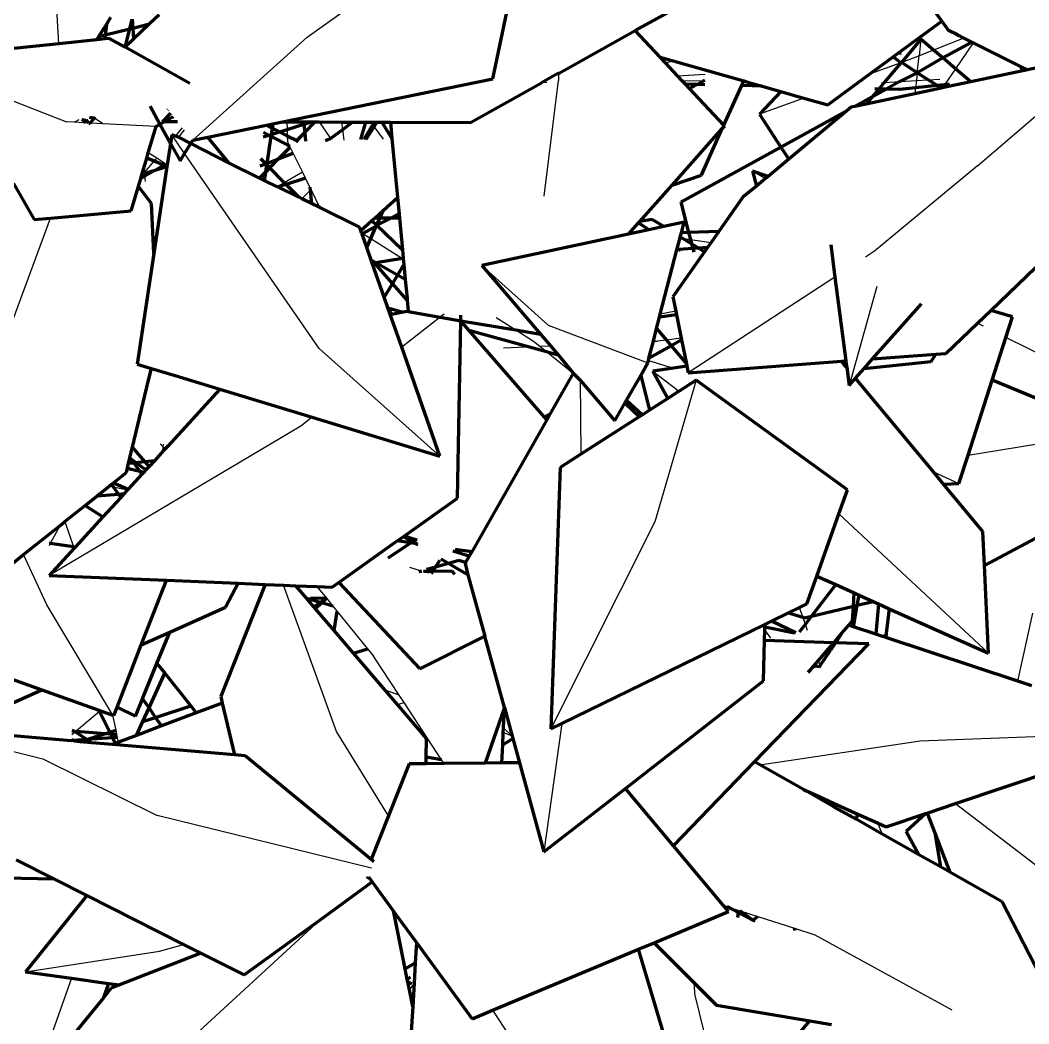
# Model space of a CAD drawing. Header units: millimetres. Extents: x 4307 to 31003, y 2809 to 20009.
# Drawn here: x 7390.6 to 7451.7, y 7941.1 to 8001.9 of the extents above; entities that cross this region are included whole.
import ezdxf

# ---------------------------------------------------------------- set-up
doc = ezdxf.new("R2010")
doc.units = ezdxf.units.MM
doc.layers.add('ProfileEdges', color=7, linetype='Continuous')

msp = doc.modelspace()

# ---------------------------------------------------------------- linework, layer by layer
for p, q in [((7392.967, 8000.483), (7392.516, 8008.592)), ((7408.021, 8000.874), (7415.016, 8005.912)), ((7408.021, 8000.874), (7401.092, 7994.638)), ((7447.802, 8000.824), (7445.966, 8000.102)), ((7445.191, 8000.769), (7445.082, 7999.755)), ((7448.356, 8000.547), (7447.281, 7998.97)), ((7443.765, 7999.87), (7444.024, 7999.866)), ((7445.082, 7999.755), (7444.209, 7999.412)), ((7444.972, 7998.732), (7445.082, 7999.755)), ((7445.966, 8000.102), (7445.082, 7999.755)), ((7429.724, 7999.326), (7430.179, 7999.456)), ((7443.981, 7999.329), (7442.089, 7998.64)), ((7444.209, 7999.412), (7444.029, 7999.346)), ((7448.616, 7993.082), (7455.666, 7999.144)), ((7423.243, 7998.638), (7423.238, 7998.255)), ((7423.243, 7998.672), (7423.243, 7998.638)), ((7430.459, 7998.543), (7432.128, 7998.632)), ((7444.972, 7998.732), (7444.92, 7998.25)), ((7447.281, 7998.97), (7446.62, 7998)), ((7422.535, 7998.13), (7422.209, 7998.116)), ((7422.38, 7991.249), (7423.238, 7998.255)), ((7431.991, 7998.214), (7430.738, 7998.246)), ((7432.112, 7998.211), (7431.991, 7998.214)), ((7434.767, 7998.145), (7434.433, 7998.153)), ((7442.808, 7998.118), (7442.973, 7998.129)), ((7442.973, 7998.129), (7443.922, 7998.188)), ((7443.922, 7998.188), (7444.92, 7998.25)), ((7444.873, 7997.812), (7444.834, 7997.456)), ((7444.92, 7998.25), (7444.873, 7997.812)), ((7444.92, 7998.25), (7445.643, 7998.295)), ((7445.643, 7998.295), (7446.332, 7998.338)), ((7446.62, 7998), (7446.489, 7997.807)), ((7389.129, 7997.434), (7393.447, 7995.747)), ((7438.106, 7997.19), (7435.412, 7996.209)), ((7395.124, 7995.974), (7395.018, 7996.042)), ((7395.648, 7995.638), (7395.188, 7995.933)), ((7399.564, 7995.883), (7399.96, 7996.015)), ((7393.91, 7995.724), (7393.447, 7995.747)), ((7393.91, 7995.724), (7394.198, 7995.888)), ((7394.462, 7995.696), (7393.91, 7995.724)), ((7394.592, 7995.69), (7394.462, 7995.696)), ((7394.592, 7995.69), (7394.594, 7995.811)), ((7394.8, 7995.68), (7394.592, 7995.69)), ((7395.648, 7995.638), (7394.876, 7995.676)), ((7398.866, 7995.479), (7395.648, 7995.638)), ((7400.041, 7994.879), (7400.476, 7995.388)), ((7406.787, 7995.754), (7406.802, 7995.292)), ((7408.743, 7995.746), (7409.436, 7994.735)), ((7410.176, 7995.291), (7410.111, 7995.741)), ((7412.077, 7995.474), (7411.989, 7995.594)), ((7412.635, 7994.712), (7412.077, 7995.474)), ((7400.592, 7993.831), (7399.814, 7994.959)), ((7400.232, 7994.822), (7400.194, 7994.772)), ((7400.572, 7995.271), (7400.232, 7994.822)), ((7406.802, 7995.292), (7406.815, 7994.911)), ((7406.815, 7994.911), (7406.827, 7994.554)), ((7410.269, 7994.648), (7410.176, 7995.291)), ((7406.959, 7994.286), (7406.827, 7994.554)), ((7406.99, 7994.221), (7406.959, 7994.286)), ((7407.17, 7993.855), (7406.99, 7994.221)), ((7398.903, 7993.55), (7398.395, 7993.876)), ((7398.749, 7993.37), (7398.903, 7993.55)), ((7399.461, 7993.193), (7398.903, 7993.55)), ((7408.748, 7982.013), (7400.592, 7993.831)), ((7407.729, 7992.717), (7407.17, 7993.855)), ((7398.17, 7992.694), (7398.141, 7993.013)), ((7398.17, 7992.694), (7398.749, 7993.37)), ((7399.539, 7993.143), (7399.461, 7993.193)), ((7448.616, 7993.082), (7442.384, 7987.912)), ((7398.175, 7992.637), (7398.17, 7992.694)), ((7398.191, 7992.463), (7398.175, 7992.637)), ((7398.221, 7992.131), (7398.191, 7992.463)), ((7406.634, 7992.075), (7407.729, 7992.717)), ((7407.918, 7992.332), (7407.729, 7992.717)), ((7408.18, 7991.797), (7407.918, 7992.332)), ((7434.986, 7992.76), (7435.79, 7992.325)), ((7406.205, 7991.824), (7406.634, 7992.075)), ((7408.253, 7991.648), (7408.18, 7991.797)), ((7408.199, 7991.593), (7407.703, 7991.089)), ((7408.253, 7991.648), (7408.199, 7991.593)), ((7408.79, 7990.556), (7408.253, 7991.648)), ((7389.601, 7982.135), (7392.467, 7989.919)), ((7411.319, 7989.023), (7411.386, 7988.98)), ((7411.386, 7988.98), (7411.868, 7988.677)), ((7411.868, 7988.677), (7413.785, 7987.471)), ((7430.604, 7988.731), (7430.742, 7988.709)), ((7430.742, 7988.709), (7431.232, 7988.632)), ((7431.232, 7988.632), (7432.482, 7988.437)), ((7442.384, 7987.912), (7441.846, 7987.561)), ((7418.594, 7987.05), (7422.609, 7983.44)), ((7439.986, 7986.348), (7431.101, 7980.554)), ((7442.526, 7985.785), (7440.84, 7979.778)), ((7414.067, 7984.941), (7414.066, 7984.272)), ((7416.083, 7983.927), (7413.746, 7982.099)), ((7416.315, 7984.108), (7416.083, 7983.927)), ((7419.47, 7983.894), (7420.648, 7983.153)), ((7430.341, 7984.29), (7429.41, 7984.102)), ((7420.648, 7983.153), (7421.736, 7982.468)), ((7422.609, 7983.44), (7428.65, 7981.155)), ((7448.981, 7983.368), (7448.618, 7983.548)), ((7429.778, 7982.534), (7429.248, 7982.472)), ((7430.677, 7982.638), (7429.778, 7982.534)), ((7454.657, 7980.551), (7450.337, 7982.695)), ((7416.059, 7975.5), (7408.748, 7982.013)), ((7419.907, 7982.06), (7421.237, 7982.119)), ((7421.736, 7982.468), (7422.12, 7982.158)), ((7422.12, 7982.158), (7422.767, 7982.186)), ((7422.12, 7982.158), (7422.512, 7981.841)), ((7428.987, 7982.461), (7429.248, 7982.472)), ((7422.512, 7981.841), (7424.131, 7980.533)), ((7428.686, 7981.296), (7430.211, 7980.832)), ((7424.547, 7980.111), (7424.597, 7975.62)), ((7428.96, 7980.647), (7430.494, 7979.478)), ((7431.582, 7980.1), (7429.078, 7971.526)), ((7430.494, 7979.478), (7430.548, 7979.436)), ((7408.318, 7977.854), (7407.633, 7977.318)), ((7407.633, 7977.318), (7392.38, 7968.275)), ((7448.048, 7975.566), (7456.97, 7977.018)), ((7399.305, 7976.056), (7399.12, 7976.255)), ((7399.304, 7975.813), (7399.305, 7976.056)), ((7399.305, 7976.056), (7399.306, 7976.221)), ((7399.417, 7975.937), (7399.305, 7976.056)), ((7399.508, 7976.185), (7399.582, 7976.115)), ((7397.967, 7974.469), (7397.271, 7974.737)), ((7445.948, 7974.547), (7447.496, 7973.846)), ((7398.043, 7974.44), (7397.967, 7974.469)), ((7396.297, 7973.612), (7396.017, 7973.674)), ((7397.116, 7973.431), (7396.297, 7973.612)), ((7393.346, 7971.541), (7393.873, 7970.007)), ((7429.078, 7971.526), (7422.78, 7958.983)), ((7440.231, 7972), (7449.285, 7963.556)), ((7393.028, 7971.287), (7392.46, 7970.202)), ((7392.46, 7970.202), (7392.386, 7970.06)), ((7393.873, 7970.007), (7393.9, 7969.929)), ((7392.251, 7966.498), (7390.83, 7969.532)), ((7414.937, 7968.539), (7414.227, 7968.751)), ((7415.398, 7968.404), (7415.07, 7968.505)), ((7409.797, 7958.825), (7406.582, 7967.684)), ((7408.607, 7967.6), (7409.185, 7966.89)), ((7409.185, 7966.89), (7409.579, 7966.407)), ((7396.245, 7959.804), (7392.251, 7966.498)), ((7409.579, 7966.407), (7409.836, 7966.092)), ((7409.836, 7966.092), (7411.679, 7963.83)), ((7438.047, 7965.744), (7437.836, 7966.332)), ((7438.199, 7965.32), (7438.047, 7965.744)), ((7451.06, 7961.878), (7451.984, 7965.984)), ((7436.113, 7964.479), (7435.736, 7964.986)), ((7438.334, 7964.942), (7438.199, 7965.32)), ((7442.812, 7964.601), (7443.093, 7964.749)), ((7411.679, 7963.83), (7412.045, 7963.38)), ((7413.592, 7961.021), (7412.045, 7963.38)), ((7439.092, 7962.824), (7438.987, 7963.117)), ((7438.928, 7962.77), (7438.527, 7962.584)), ((7439.092, 7962.824), (7438.928, 7962.77)), ((7413.592, 7961.021), (7412.738, 7961.328)), ((7413.49, 7960.447), (7413.89, 7960.566)), ((7413.89, 7960.566), (7413.592, 7961.021)), ((7416.163, 7957.098), (7413.89, 7960.566)), ((7395.433, 7960.025), (7394.018, 7958.833)), ((7395.492, 7960.074), (7395.433, 7960.025)), ((7396.441, 7958.903), (7396.245, 7959.804)), ((7423.436, 7959.304), (7422.353, 7951.524)), ((7385.993, 7958.67), (7392.001, 7957.154)), ((7393.978, 7958.799), (7393.761, 7958.617)), ((7396.498, 7958.639), (7396.441, 7958.903)), ((7412.944, 7953.717), (7409.797, 7958.825)), ((7420.437, 7958.543), (7419.894, 7958.752)), ((7419.907, 7959.044), (7420.437, 7958.543)), ((7445.146, 7958.251), (7460.278, 7958.836)), ((7396.538, 7958.452), (7396.498, 7958.639)), ((7396.599, 7958.174), (7396.538, 7958.452)), ((7435.441, 7956.792), (7445.146, 7958.251)), ((7392.001, 7957.154), (7398.938, 7953.74)), ((7416.307, 7956.878), (7416.163, 7957.098)), ((7439.948, 7954.461), (7439.991, 7954.223)), ((7447.297, 7954.458), (7455.752, 7947.982)), ((7411.922, 7950.536), (7398.938, 7953.74)), ((7413.022, 7953.589), (7412.944, 7953.717)), ((7442.573, 7953.279), (7442.852, 7952.608)), ((7433.226, 7948.29), (7433.465, 7948.213)), ((7433.465, 7948.213), (7434.174, 7947.985)), ((7434.174, 7947.985), (7434.252, 7947.96)), ((7434.252, 7947.96), (7435.307, 7947.621)), ((7398.954, 7938.353), (7408.777, 7947.393)), ((7435.307, 7947.621), (7437.542, 7946.902)), ((7437.542, 7946.902), (7438.777, 7946.505)), ((7438.777, 7946.505), (7447.067, 7941.955)), ((7399.067, 7945.517), (7400.533, 7945.922)), ((7390.962, 7944.255), (7399.067, 7945.517)), ((7393.733, 7943.871), (7391.492, 7937.551)), ((7414.492, 7943.58), (7414.21, 7943.163)), ((7431.52, 7942.759), (7431.466, 7943.595)), ((7431.52, 7942.759), (7433.363, 7935.324)), ((7419.254, 7941.932), (7420.319, 7940.295))]:
    msp.add_line(p, q)
at = {"layer": 'ProfileEdges', "lineweight": 211}
for p, q in [((7427.887, 8001.284), (7432.615, 8003.883)), ((7395.856, 8001.657), (7396.128, 8002.087)), ((7399.051, 8002.235), (7398.475, 8001.683)), ((7419.257, 7998.367), (7420.107, 8002.395)), ((7445.943, 8002.563), (7446.46, 8001.847)), ((7395.398, 8000.934), (7395.856, 8001.657)), ((7395.856, 8001.657), (7395.788, 8001.029)), ((7397.271, 8001.39), (7397.413, 8001.978)), ((7397.271, 8001.39), (7397.453, 8001.435)), ((7397.413, 8001.978), (7397.453, 8001.435)), ((7397.453, 8001.435), (7398.475, 8001.683)), ((7397.453, 8001.435), (7397.503, 8000.753)), ((7398.475, 8001.683), (7397.503, 8000.753)), ((7443.765, 7999.87), (7446.46, 8001.847)), ((7446.46, 8001.847), (7446.857, 8001.296)), ((7395.265, 8000.724), (7395.357, 8000.869)), ((7395.357, 8000.869), (7395.398, 8000.934)), ((7395.441, 8000.743), (7395.357, 8000.869)), ((7395.398, 8000.934), (7395.788, 8001.029)), ((7395.788, 8001.029), (7395.761, 8000.776)), ((7395.788, 8001.029), (7397.271, 8001.39)), ((7397, 8000.271), (7397.271, 8001.39)), ((7423.243, 7998.672), (7427.887, 8001.284)), ((7429.391, 7999.681), (7427.887, 8001.284)), ((7447.404, 8001.023), (7446.857, 8001.296)), ((7447.404, 8001.023), (7447.472, 8000.935)), ((7447.404, 8001.023), (7447.802, 8000.824)), ((7447.802, 8000.824), (7448.278, 8000.586)), ((7392.967, 8000.483), (7389.04, 8000.071)), ((7395.265, 8000.724), (7392.967, 8000.483)), ((7395.441, 8000.743), (7395.265, 8000.724)), ((7395.761, 8000.776), (7395.441, 8000.743)), ((7396.027, 8000.804), (7395.761, 8000.776)), ((7397, 8000.271), (7396.027, 8000.804)), ((7397.503, 8000.753), (7397, 8000.271)), ((7400.919, 7998.072), (7397, 8000.271)), ((7445.191, 8000.769), (7444.029, 7999.346)), ((7445.966, 8000.102), (7445.191, 8000.769)), ((7448.278, 8000.586), (7446.525, 7999.621)), ((7448.278, 8000.586), (7448.356, 8000.547)), ((7448.356, 8000.547), (7451.259, 7999.095)), ((7429.391, 7999.681), (7430.179, 7999.456)), ((7429.724, 7999.326), (7429.391, 7999.681)), ((7442.089, 7998.64), (7443.511, 7999.683)), ((7443.511, 7999.683), (7443.765, 7999.87)), ((7443.981, 7999.329), (7443.511, 7999.683)), ((7446.525, 7999.621), (7444.972, 7998.732)), ((7446.525, 7999.621), (7445.966, 8000.102)), ((7447.281, 7998.97), (7446.525, 7999.621)), ((7455.945, 7999.815), (7451.645, 7998.902)), ((7430.459, 7998.543), (7429.724, 7999.326)), ((7430.179, 7999.456), (7434.468, 7998.23)), ((7443.981, 7999.329), (7442.973, 7998.129)), ((7444.029, 7999.346), (7443.981, 7999.329)), ((7444.972, 7998.732), (7444.093, 7999.304)), ((7451.372, 7998.844), (7451.259, 7999.095)), ((7451.259, 7999.095), (7451.645, 7998.902)), ((7423.211, 7998.675), (7422.209, 7998.116)), ((7423.243, 7998.672), (7423.211, 7998.675)), ((7423.211, 7998.675), (7423.243, 7998.638)), ((7430.738, 7998.246), (7430.459, 7998.543)), ((7439.55, 7996.777), (7442.089, 7998.64)), ((7444.972, 7998.732), (7443.922, 7998.188)), ((7445.643, 7998.295), (7444.972, 7998.732)), ((7448.209, 7998.172), (7447.281, 7998.97)), ((7451.372, 7998.844), (7448.209, 7998.172)), ((7451.645, 7998.902), (7451.372, 7998.844)), ((7406.532, 7995.755), (7419.257, 7998.367)), ((7417.902, 7995.713), (7422.209, 7998.116)), ((7430.941, 7998.029), (7430.738, 7998.246)), ((7431.621, 7998.013), (7430.941, 7998.029)), ((7431.182, 7997.773), (7430.941, 7998.029)), ((7431.182, 7997.773), (7431.621, 7998.013)), ((7433.262, 7995.555), (7431.182, 7997.773)), ((7431.621, 7998.013), (7431.991, 7998.214)), ((7432.104, 7998.001), (7431.621, 7998.013)), ((7431.991, 7998.214), (7432.115, 7998.282)), ((7433.262, 7995.555), (7434.339, 7997.945)), ((7434.339, 7997.945), (7434.433, 7998.153)), ((7435.57, 7997.915), (7434.339, 7997.945)), ((7434.433, 7998.153), (7434.468, 7998.23)), ((7434.468, 7998.23), (7434.767, 7998.145)), ((7434.767, 7998.145), (7435.57, 7997.915)), ((7435.57, 7997.915), (7436.72, 7997.586)), ((7442.973, 7998.129), (7442.646, 7997.74)), ((7443.922, 7998.188), (7443.088, 7997.729)), ((7444.873, 7997.812), (7443.904, 7997.709)), ((7446.415, 7997.792), (7444.834, 7997.456)), ((7446.17, 7997.951), (7444.873, 7997.812)), ((7446.17, 7997.951), (7445.643, 7998.295)), ((7446.62, 7998), (7446.17, 7997.951)), ((7446.415, 7997.792), (7446.17, 7997.951)), ((7446.489, 7997.807), (7446.415, 7997.792)), ((7448.209, 7998.172), (7446.489, 7997.807)), ((7446.934, 7998.033), (7446.62, 7998)), ((7436.72, 7997.586), (7435.412, 7996.209)), ((7436.72, 7997.586), (7438.106, 7997.19)), ((7438.106, 7997.19), (7439.55, 7996.777)), ((7442.249, 7997.267), (7441.186, 7996.681)), ((7444.834, 7997.456), (7441.881, 7996.829)), ((7442.249, 7997.267), (7441.881, 7996.829)), ((7442.646, 7997.74), (7442.249, 7997.267)), ((7443.088, 7997.729), (7442.249, 7997.267)), ((7442.646, 7997.74), (7442.405, 7997.746)), ((7443.088, 7997.729), (7442.646, 7997.74)), ((7443.904, 7997.709), (7443.088, 7997.729)), ((7398.503, 7996.697), (7399.097, 7995.613)), ((7440.969, 7996.635), (7440.708, 7996.419)), ((7441.186, 7996.681), (7440.969, 7996.635)), ((7441.881, 7996.829), (7441.186, 7996.681)), ((7395.124, 7995.974), (7394.843, 7996.009)), ((7394.876, 7995.676), (7395.124, 7995.974)), ((7395.188, 7995.933), (7395.124, 7995.974)), ((7399.745, 7996.278), (7399.259, 7995.781)), ((7399.572, 7996.488), (7399.559, 7996.463)), ((7399.564, 7995.883), (7399.906, 7996.081)), ((7435.412, 7996.209), (7436.714, 7994.22)), ((7440.708, 7996.419), (7436.714, 7994.22)), ((7440.708, 7996.419), (7437.191, 7993.491)), ((7394.367, 7995.919), (7394.594, 7995.811)), ((7394.594, 7995.811), (7394.462, 7995.696)), ((7394.656, 7995.865), (7394.594, 7995.811)), ((7394.8, 7995.68), (7394.656, 7995.865)), ((7394.8, 7995.68), (7394.876, 7995.676)), ((7398.395, 7993.876), (7398.866, 7995.479)), ((7398.866, 7995.479), (7399.097, 7995.613)), ((7399.097, 7995.613), (7399.387, 7995.781)), ((7399.097, 7995.613), (7399.736, 7994.448)), ((7399.259, 7995.781), (7399.387, 7995.781)), ((7399.387, 7995.781), (7399.564, 7995.883)), ((7399.387, 7995.781), (7400.155, 7995.778)), ((7402.008, 7994.826), (7405.55, 7995.553)), ((7405.55, 7995.553), (7405.932, 7995.631)), ((7405.55, 7995.553), (7405.894, 7995.378)), ((7405.894, 7995.378), (7405.837, 7994.995)), ((7405.932, 7995.631), (7405.894, 7995.378)), ((7405.894, 7995.378), (7406.342, 7995.151)), ((7405.932, 7995.631), (7406.532, 7995.755)), ((7406.532, 7995.755), (7406.787, 7995.754)), ((7406.787, 7995.754), (7407.809, 7995.75)), ((7406.802, 7995.292), (7407.823, 7995.606)), ((7407.809, 7995.75), (7407.823, 7995.606)), ((7407.809, 7995.75), (7408.284, 7995.748)), ((7407.823, 7995.606), (7408.284, 7995.748)), ((7407.823, 7995.606), (7407.87, 7995.109)), ((7407.87, 7995.109), (7408.503, 7995.747)), ((7408.284, 7995.748), (7408.503, 7995.747)), ((7408.503, 7995.747), (7408.743, 7995.746)), ((7408.743, 7995.746), (7410.111, 7995.741)), ((7410.111, 7995.741), (7410.773, 7995.739)), ((7410.176, 7995.291), (7410.773, 7995.739)), ((7410.773, 7995.739), (7411.573, 7995.736)), ((7411.266, 7994.675), (7411.573, 7995.736)), ((7411.989, 7995.594), (7411.453, 7994.68)), ((7411.573, 7995.736), (7412.242, 7995.734)), ((7412.077, 7995.474), (7411.577, 7994.684)), ((7412.242, 7995.734), (7411.989, 7995.594)), ((7412.242, 7995.734), (7412.077, 7995.474)), ((7412.242, 7995.734), (7412.535, 7995.733)), ((7412.535, 7995.733), (7413.151, 7994.735)), ((7412.535, 7995.733), (7413.056, 7995.731)), ((7413.056, 7995.731), (7417.902, 7995.713)), ((7413.056, 7995.731), (7413.151, 7994.735)), ((7430.123, 7991.923), (7433.165, 7995.34)), ((7431.897, 7992.528), (7433.165, 7995.34)), ((7433.165, 7995.34), (7433.31, 7995.503)), ((7433.31, 7995.503), (7433.262, 7995.555)), ((7399.814, 7994.959), (7399.736, 7994.448)), ((7400.041, 7994.879), (7399.814, 7994.959)), ((7400.232, 7994.822), (7400.041, 7994.879)), ((7403.294, 7993.252), (7400.232, 7994.822)), ((7401.092, 7994.638), (7402.008, 7994.826)), ((7403.294, 7993.252), (7402.008, 7994.826)), ((7405.351, 7994.845), (7405.695, 7994.951)), ((7405.378, 7995.118), (7405.695, 7994.951)), ((7405.821, 7994.885), (7405.575, 7993.236)), ((7405.695, 7994.951), (7405.837, 7994.995)), ((7405.695, 7994.951), (7405.821, 7994.885)), ((7405.837, 7994.995), (7405.821, 7994.885)), ((7405.821, 7994.885), (7406.959, 7994.286)), ((7405.837, 7994.995), (7406.342, 7995.151)), ((7406.342, 7995.151), (7406.802, 7995.292)), ((7406.342, 7995.151), (7406.815, 7994.911)), ((7406.815, 7994.911), (7407.386, 7994.621)), ((7407.386, 7994.621), (7407.87, 7995.109)), ((7407.87, 7995.109), (7407.919, 7994.584)), ((7409.13, 7994.617), (7409.436, 7994.735)), ((7409.436, 7994.735), (7410.176, 7995.291)), ((7413.151, 7994.735), (7413.489, 7991.17)), ((7399.736, 7994.448), (7399.539, 7993.143)), ((7399.736, 7994.448), (7400.318, 7993.387)), ((7400.592, 7993.831), (7401.092, 7994.638)), ((7406.289, 7993.513), (7406.99, 7994.221)), ((7407.334, 7994.568), (7407.386, 7994.621)), ((7407.386, 7994.621), (7407.482, 7994.572)), ((7436.714, 7994.22), (7430.648, 7990.88)), ((7436.714, 7994.22), (7437.191, 7993.491)), ((7398.141, 7993.013), (7398.3, 7993.553)), ((7398.3, 7993.553), (7398.395, 7993.876)), ((7398.749, 7993.37), (7398.3, 7993.553)), ((7400.318, 7993.387), (7400.592, 7993.831)), ((7405.518, 7993.214), (7405.219, 7993.518)), ((7405.575, 7993.236), (7406.289, 7993.513)), ((7405.754, 7992.973), (7406.289, 7993.513)), ((7406.289, 7993.513), (7407.17, 7993.855)), ((7437.191, 7993.491), (7435.936, 7992.446)), ((7398.087, 7992.831), (7398.141, 7993.013)), ((7399.525, 7993.053), (7398.726, 7987.779)), ((7399.345, 7993.126), (7398.749, 7993.37)), ((7399.345, 7993.126), (7398.863, 7992.849)), ((7398.863, 7992.849), (7399.525, 7993.053)), ((7399.461, 7993.193), (7399.345, 7993.126)), ((7399.525, 7993.053), (7399.345, 7993.126)), ((7399.539, 7993.143), (7399.525, 7993.053)), ((7405.135, 7992.349), (7403.294, 7993.252)), ((7405.176, 7993.081), (7405.518, 7993.214)), ((7405.564, 7993.166), (7405.497, 7992.713)), ((7405.497, 7992.713), (7405.754, 7992.973)), ((7405.518, 7993.214), (7405.575, 7993.236)), ((7405.564, 7993.166), (7405.518, 7993.214)), ((7405.575, 7993.236), (7405.564, 7993.166)), ((7405.754, 7992.973), (7405.564, 7993.166)), ((7406.634, 7992.075), (7405.754, 7992.973)), ((7397.792, 7991.826), (7397.936, 7992.317)), ((7397.936, 7992.317), (7398.087, 7992.831)), ((7398.191, 7992.463), (7397.936, 7992.317)), ((7398.087, 7992.831), (7398.103, 7992.615)), ((7398.103, 7992.615), (7398.175, 7992.637)), ((7398.175, 7992.637), (7398.863, 7992.849)), ((7398.863, 7992.849), (7398.191, 7992.463)), ((7405.135, 7992.349), (7405.497, 7992.713)), ((7405.421, 7992.208), (7405.135, 7992.349)), ((7405.497, 7992.713), (7405.421, 7992.208)), ((7407.918, 7992.332), (7406.74, 7991.967)), ((7430.123, 7991.923), (7431.897, 7992.528)), ((7435.936, 7992.446), (7434.986, 7992.76)), ((7434.986, 7992.76), (7435.238, 7991.866)), ((7435.79, 7992.325), (7435.238, 7991.866)), ((7435.936, 7992.446), (7435.79, 7992.325)), ((7390.226, 7992.01), (7391.473, 7989.827)), ((7397.364, 7990.37), (7397.792, 7991.826)), ((7398.579, 7990.812), (7397.792, 7991.826)), ((7406.205, 7991.824), (7405.421, 7992.208)), ((7406.233, 7991.81), (7406.205, 7991.824)), ((7406.74, 7991.967), (7406.233, 7991.81)), ((7407.507, 7991.185), (7406.233, 7991.81)), ((7406.74, 7991.967), (7406.634, 7992.075)), ((7407.507, 7991.185), (7406.74, 7991.967)), ((7408.18, 7991.797), (7408.199, 7991.593)), ((7428.16, 7989.718), (7430.123, 7991.923)), ((7435.238, 7991.866), (7434.416, 7991.182)), ((7407.703, 7991.089), (7407.507, 7991.185)), ((7408.273, 7990.809), (7407.703, 7991.089)), ((7408.199, 7991.593), (7408.273, 7990.809)), ((7412.638, 7990.401), (7413.489, 7991.17)), ((7413.489, 7991.17), (7413.582, 7990.183)), ((7434.416, 7991.182), (7432.952, 7989.103)), ((7398.726, 7987.779), (7398.579, 7990.812)), ((7408.79, 7990.556), (7408.273, 7990.809)), ((7411.195, 7989.376), (7408.79, 7990.556)), ((7430.648, 7990.88), (7431.123, 7989.052)), ((7391.473, 7989.827), (7392.467, 7989.919)), ((7392.467, 7989.919), (7397.364, 7990.37)), ((7411.937, 7989.768), (7412.11, 7989.924)), ((7412.11, 7989.924), (7412.638, 7990.401)), ((7412.424, 7989.921), (7412.11, 7989.924)), ((7412.23, 7989.488), (7412.424, 7989.921)), ((7412.23, 7989.488), (7413.094, 7989.916)), ((7412.424, 7989.921), (7412.638, 7990.401)), ((7413.094, 7989.916), (7412.424, 7989.921)), ((7413.094, 7989.916), (7413.582, 7990.183)), ((7413.608, 7989.911), (7413.094, 7989.916)), ((7413.582, 7990.183), (7413.608, 7989.911)), ((7413.608, 7989.911), (7413.79, 7987.999)), ((7428.924, 7989.838), (7428.16, 7989.718)), ((7429.62, 7989.405), (7428.924, 7989.838)), ((7411.269, 7989.165), (7411.195, 7989.376)), ((7411.269, 7989.165), (7411.937, 7989.768)), ((7411.386, 7988.98), (7412.203, 7989.428)), ((7411.868, 7988.677), (7412.203, 7989.428)), ((7411.937, 7989.768), (7412.23, 7989.488)), ((7412.203, 7989.428), (7412.23, 7989.488)), ((7412.23, 7989.488), (7413.79, 7987.999)), ((7427.473, 7988.947), (7428.08, 7989.628)), ((7428.712, 7989.211), (7427.473, 7988.947)), ((7428.08, 7989.628), (7428.16, 7989.718)), ((7428.712, 7989.211), (7428.08, 7989.628)), ((7429.62, 7989.405), (7428.712, 7989.211)), ((7430.845, 7989.667), (7429.62, 7989.405)), ((7430.683, 7989.039), (7430.845, 7989.667)), ((7411.319, 7989.023), (7411.269, 7989.165)), ((7411.342, 7988.956), (7411.319, 7989.023)), ((7411.342, 7988.956), (7411.386, 7988.98)), ((7411.628, 7988.14), (7411.342, 7988.956)), ((7411.628, 7988.14), (7411.868, 7988.677)), ((7427.473, 7988.947), (7418.594, 7987.05)), ((7430.435, 7988.075), (7430.604, 7988.731)), ((7430.604, 7988.731), (7430.618, 7988.786)), ((7430.618, 7988.786), (7430.683, 7989.039)), ((7430.742, 7988.709), (7430.618, 7988.786)), ((7431.123, 7989.052), (7430.683, 7989.039)), ((7431.303, 7988.361), (7430.742, 7988.709)), ((7432.952, 7989.103), (7431.123, 7989.052)), ((7431.123, 7989.052), (7431.232, 7988.632)), ((7431.232, 7988.632), (7431.303, 7988.361)), ((7432.952, 7989.103), (7432.482, 7988.437)), ((7411.897, 7987.372), (7411.628, 7988.14)), ((7413.79, 7987.999), (7413.839, 7987.479)), ((7429.41, 7984.102), (7430.416, 7988.003)), ((7430.416, 7988.003), (7430.435, 7988.075)), ((7430.531, 7988.012), (7430.416, 7988.003)), ((7430.531, 7988.012), (7430.435, 7988.075)), ((7431.377, 7988.076), (7430.531, 7988.012)), ((7430.645, 7987.936), (7430.531, 7988.012)), ((7431.303, 7988.361), (7431.377, 7988.076)), ((7431.72, 7988.101), (7431.303, 7988.361)), ((7431.72, 7988.101), (7431.377, 7988.076)), ((7431.377, 7988.076), (7431.436, 7987.85)), ((7432.275, 7988.143), (7431.72, 7988.101)), ((7432.086, 7987.875), (7431.72, 7988.101)), ((7432.275, 7988.143), (7432.086, 7987.875)), ((7432.482, 7988.437), (7432.275, 7988.143)), ((7439.73, 7988.316), (7439.986, 7986.348)), ((7398.726, 7987.779), (7397.711, 7981.079)), ((7413.785, 7987.471), (7412.169, 7987.218)), ((7413.839, 7987.479), (7413.785, 7987.471)), ((7413.839, 7987.479), (7413.874, 7987.107)), ((7432.086, 7987.875), (7430.166, 7985.15)), ((7411.995, 7987.317), (7411.897, 7987.372)), ((7411.962, 7987.186), (7411.897, 7987.372)), ((7412.092, 7987.206), (7411.962, 7987.186)), ((7412.686, 7985.123), (7411.962, 7987.186)), ((7412.169, 7987.218), (7411.995, 7987.317)), ((7412.092, 7987.206), (7411.995, 7987.317)), ((7412.169, 7987.218), (7412.092, 7987.206)), ((7413.183, 7985.954), (7412.092, 7987.206)), ((7413.492, 7986.469), (7412.169, 7987.218)), ((7413.874, 7987.107), (7413.492, 7986.469)), ((7413.874, 7987.107), (7413.96, 7986.205)), ((7418.594, 7987.05), (7422.157, 7982.897)), ((7449.435, 7984.331), (7452.141, 7986.923)), ((7413.492, 7986.469), (7413.183, 7985.954)), ((7413.96, 7986.205), (7413.492, 7986.469)), ((7413.96, 7986.205), (7414.067, 7985.079)), ((7439.986, 7986.348), (7440.646, 7981.268)), ((7413.183, 7985.954), (7412.686, 7985.123)), ((7414.067, 7984.941), (7413.183, 7985.954)), ((7412.912, 7984.476), (7412.686, 7985.123)), ((7414.067, 7985.079), (7414.067, 7984.941)), ((7414.067, 7984.941), (7414.142, 7984.287)), ((7430.166, 7985.15), (7430.341, 7984.29)), ((7412.912, 7984.476), (7413.151, 7984.091)), ((7413.054, 7984.072), (7412.912, 7984.476)), ((7412.912, 7984.476), (7413.828, 7984.225)), ((7442.272, 7981.389), (7445.237, 7984.726)), ((7448.618, 7983.548), (7449.435, 7984.331)), ((7450.735, 7983.935), (7449.435, 7984.331)), ((7413.151, 7984.091), (7413.054, 7984.072)), ((7413.746, 7982.099), (7413.054, 7984.072)), ((7413.828, 7984.225), (7413.151, 7984.091)), ((7414.066, 7984.272), (7413.828, 7984.225)), ((7414.142, 7984.287), (7414.066, 7984.272)), ((7414.142, 7984.287), (7414.145, 7984.256)), ((7414.145, 7984.256), (7416.083, 7983.927)), ((7416.083, 7983.927), (7417.327, 7983.688)), ((7417.327, 7983.688), (7417.334, 7984.039)), ((7429.186, 7983.234), (7429.365, 7983.926)), ((7429.365, 7983.926), (7429.41, 7984.102)), ((7430.388, 7984.061), (7429.365, 7983.926)), ((7430.341, 7984.29), (7430.388, 7984.061)), ((7430.388, 7984.061), (7430.677, 7982.638)), ((7450.337, 7982.695), (7450.735, 7983.935)), ((7417.121, 7972.95), (7417.327, 7983.688)), ((7417.811, 7983.131), (7417.327, 7983.688)), ((7417.327, 7983.688), (7420.648, 7983.153)), ((7417.811, 7983.131), (7422.512, 7981.841)), ((7422.398, 7977.86), (7417.811, 7983.131)), ((7420.648, 7983.153), (7422.157, 7982.897)), ((7428.987, 7982.461), (7429.186, 7983.234)), ((7429.186, 7983.234), (7429.778, 7982.534)), ((7446.711, 7981.721), (7448.618, 7983.548)), ((7422.157, 7982.897), (7422.767, 7982.186)), ((7429.778, 7982.534), (7430.069, 7982.19)), ((7430.696, 7982.545), (7430.069, 7982.19)), ((7430.677, 7982.638), (7430.696, 7982.545)), ((7430.696, 7982.545), (7430.99, 7981.102)), ((7449.507, 7980.11), (7450.337, 7982.695)), ((7416.059, 7975.5), (7413.746, 7982.099)), ((7422.767, 7982.186), (7423.232, 7981.643)), ((7428.721, 7981.429), (7428.987, 7982.461)), ((7430.069, 7982.19), (7428.721, 7981.429)), ((7430.069, 7982.19), (7430.99, 7981.102)), ((7422.512, 7981.841), (7423.232, 7981.643)), ((7423.232, 7981.643), (7424.131, 7980.533)), ((7428.65, 7981.155), (7428.686, 7981.296)), ((7428.686, 7981.296), (7428.721, 7981.429)), ((7441.755, 7980.807), (7442.272, 7981.389)), ((7442.272, 7981.389), (7446.106, 7981.676)), ((7445.818, 7981.229), (7446.106, 7981.676)), ((7446.106, 7981.676), (7446.711, 7981.721)), ((7397.711, 7981.079), (7398.583, 7980.814)), ((7398.41, 7980.095), (7398.583, 7980.814)), ((7398.583, 7980.814), (7400.018, 7980.378)), ((7428.22, 7980.396), (7428.65, 7981.155)), ((7430.211, 7980.832), (7428.96, 7980.647)), ((7431.02, 7980.952), (7430.211, 7980.832)), ((7430.99, 7981.102), (7431.02, 7980.952)), ((7431.02, 7980.952), (7431.101, 7980.554)), ((7431.101, 7980.554), (7440.378, 7981.247)), ((7440.378, 7981.247), (7440.646, 7981.268)), ((7440.551, 7981.04), (7440.378, 7981.247)), ((7440.671, 7981.076), (7440.551, 7981.04)), ((7440.699, 7980.861), (7440.551, 7981.04)), ((7440.646, 7981.268), (7440.671, 7981.076)), ((7440.671, 7981.076), (7440.699, 7980.861)), ((7440.699, 7980.861), (7440.84, 7979.778)), ((7441.232, 7980.22), (7441.755, 7980.807)), ((7441.755, 7980.807), (7445.818, 7981.229)), ((7397.436, 7976.042), (7398.41, 7980.095)), ((7400.018, 7980.378), (7402.737, 7979.551)), ((7424.131, 7980.533), (7422.716, 7978.04)), ((7424.153, 7980.571), (7424.131, 7980.533)), ((7424.131, 7980.533), (7424.547, 7980.111)), ((7424.547, 7980.111), (7426.662, 7977.646)), ((7427.37, 7978.895), (7428.22, 7980.396)), ((7428.22, 7980.396), (7428.762, 7978.291)), ((7428.96, 7980.647), (7429.866, 7978.999)), ((7431.582, 7980.1), (7430.548, 7979.436)), ((7440.752, 7973.46), (7431.582, 7980.1)), ((7440.84, 7979.778), (7441.232, 7980.22)), ((7445.948, 7974.547), (7441.232, 7980.22)), ((7448.048, 7975.566), (7449.507, 7980.11)), ((7456.079, 7977.387), (7449.507, 7980.11)), ((7402.737, 7979.551), (7399.582, 7976.115)), ((7402.737, 7979.551), (7408.318, 7977.854)), ((7430.494, 7979.478), (7430.457, 7979.378)), ((7430.548, 7979.436), (7430.457, 7979.378)), ((7427.259, 7978.7), (7427.37, 7978.895)), ((7427.37, 7978.895), (7428.327, 7978.012)), ((7429.866, 7978.999), (7428.762, 7978.291)), ((7430.457, 7979.378), (7429.866, 7978.999)), ((7426.662, 7977.646), (7427.259, 7978.7)), ((7428.131, 7977.886), (7427.259, 7978.7)), ((7428.762, 7978.291), (7428.327, 7978.012)), ((7408.318, 7977.854), (7416.059, 7975.5)), ((7422.529, 7977.71), (7417.983, 7969.7)), ((7422.716, 7978.04), (7422.398, 7977.86)), ((7422.529, 7977.71), (7422.398, 7977.86)), ((7422.716, 7978.04), (7422.529, 7977.71)), ((7428.131, 7977.886), (7424.597, 7975.62)), ((7428.327, 7978.012), (7428.131, 7977.886)), ((7397.285, 7975.413), (7397.436, 7976.042)), ((7398.189, 7975.18), (7397.436, 7976.042)), ((7399.304, 7975.813), (7398.783, 7975.246)), ((7399.417, 7975.937), (7399.304, 7975.813)), ((7399.582, 7976.115), (7399.417, 7975.937)), ((7397.203, 7975.07), (7397.279, 7975.387)), ((7397.279, 7975.387), (7397.285, 7975.413)), ((7397.279, 7975.387), (7397.334, 7975.346)), ((7397.334, 7975.346), (7397.285, 7975.413)), ((7397.509, 7975.104), (7397.334, 7975.346)), ((7397.334, 7975.346), (7397.638, 7975.118)), ((7397.638, 7975.118), (7398.189, 7975.18)), ((7398.189, 7975.18), (7398.783, 7975.246)), ((7398.449, 7974.882), (7398.189, 7975.18)), ((7398.783, 7975.246), (7398.449, 7974.882)), ((7424.597, 7975.62), (7423.342, 7974.815)), ((7447.496, 7973.846), (7448.048, 7975.566)), ((7397.07, 7974.515), (7397.136, 7974.792)), ((7397.136, 7974.792), (7397.203, 7975.07)), ((7397.136, 7974.792), (7397.271, 7974.737)), ((7397.203, 7975.07), (7397.509, 7975.104)), ((7397.271, 7974.737), (7397.877, 7974.594)), ((7397.509, 7975.104), (7397.638, 7975.118)), ((7397.877, 7974.594), (7397.509, 7975.104)), ((7397.638, 7975.118), (7398.248, 7974.663)), ((7397.877, 7974.594), (7398.129, 7974.534)), ((7397.967, 7974.469), (7397.877, 7974.594)), ((7398.248, 7974.663), (7398.129, 7974.534)), ((7398.449, 7974.882), (7398.248, 7974.663)), ((7423.342, 7974.815), (7422.78, 7958.983)), ((7446.567, 7973.802), (7445.948, 7974.547)), ((7396.29, 7973.893), (7397.07, 7974.515)), ((7398.012, 7974.406), (7397.182, 7973.502)), ((7398.012, 7974.406), (7397.967, 7974.469)), ((7398.043, 7974.44), (7398.012, 7974.406)), ((7398.129, 7974.534), (7398.043, 7974.44)), ((7395.299, 7973.101), (7396.017, 7973.674)), ((7396.017, 7973.674), (7396.169, 7973.796)), ((7396.169, 7973.796), (7396.29, 7973.893)), ((7396.297, 7973.612), (7396.169, 7973.796)), ((7396.29, 7973.893), (7397.182, 7973.502)), ((7396.585, 7973.202), (7396.297, 7973.612)), ((7397.116, 7973.431), (7396.931, 7973.23)), ((7397.182, 7973.502), (7397.116, 7973.431)), ((7440.231, 7972), (7440.752, 7973.46)), ((7446.567, 7973.802), (7447.496, 7973.846)), ((7448.953, 7970.932), (7446.567, 7973.802)), ((7394.568, 7972.517), (7395.299, 7973.101)), ((7395.299, 7973.101), (7396.585, 7973.202)), ((7396.724, 7973.004), (7395.638, 7971.821)), ((7396.585, 7973.202), (7396.931, 7973.23)), ((7396.724, 7973.004), (7396.585, 7973.202)), ((7396.931, 7973.23), (7396.724, 7973.004)), ((7413.891, 7970.656), (7417.121, 7972.95)), ((7393.346, 7971.541), (7394.568, 7972.517)), ((7394.568, 7972.517), (7395.638, 7971.821)), ((7393.028, 7971.287), (7393.346, 7971.541)), ((7395.638, 7971.821), (7393.96, 7969.995)), ((7438.886, 7968.232), (7440.231, 7972)), ((7449.046, 7968.874), (7454.606, 7971.85)), ((7390.83, 7969.532), (7393.028, 7971.287)), ((7449.046, 7968.874), (7448.953, 7970.932)), ((7409.933, 7967.844), (7413.476, 7970.361)), ((7413.476, 7970.361), (7413.843, 7970.622)), ((7414.305, 7970.24), (7413.476, 7970.361)), ((7413.843, 7970.622), (7413.891, 7970.656)), ((7414.392, 7970.297), (7413.843, 7970.622)), ((7414.606, 7970.437), (7413.891, 7970.656)), ((7414.305, 7970.24), (7414.392, 7970.297)), ((7414.392, 7970.297), (7414.606, 7970.437)), ((7414.548, 7970.204), (7414.392, 7970.297)), ((7414.606, 7970.437), (7414.669, 7970.479)), ((7414.678, 7970.415), (7414.606, 7970.437)), ((7393.9, 7969.929), (7392.38, 7968.275)), ((7392.46, 7970.202), (7392.392, 7970.212)), ((7393.873, 7970.007), (7392.46, 7970.202)), ((7393.96, 7969.995), (7393.873, 7970.007)), ((7393.96, 7969.995), (7393.9, 7969.929)), ((7412.929, 7969.337), (7414.305, 7970.24)), ((7414.548, 7970.204), (7414.305, 7970.24)), ((7414.721, 7970.101), (7414.548, 7970.204)), ((7414.71, 7970.18), (7414.548, 7970.204)), ((7417.839, 7969.445), (7416.843, 7969.751)), ((7417.983, 7969.7), (7416.98, 7969.847)), ((7417.983, 7969.7), (7417.839, 7969.445)), ((7385.722, 7965.452), (7390.83, 7969.532)), ((7415.789, 7968.778), (7416.056, 7969.197)), ((7416.579, 7969), (7416.143, 7969.259)), ((7417.196, 7969.173), (7416.579, 7969)), ((7417.616, 7969.052), (7417.196, 7969.173)), ((7417.616, 7969.052), (7417.583, 7968.994)), ((7417.839, 7969.445), (7417.616, 7969.052)), ((7414.937, 7968.539), (7414.783, 7968.5)), ((7414.943, 7968.503), (7414.783, 7968.5)), ((7415.621, 7968.513), (7415.07, 7968.505)), ((7415.789, 7968.778), (7415.24, 7968.624)), ((7415.547, 7968.398), (7415.621, 7968.513)), ((7415.621, 7968.513), (7415.789, 7968.778)), ((7416.797, 7968.531), (7415.621, 7968.513)), ((7416.579, 7969), (7415.789, 7968.778)), ((7417.754, 7968.303), (7416.579, 7969)), ((7416.967, 7968.337), (7416.797, 7968.531)), ((7417.583, 7968.994), (7417.754, 7968.303)), ((7449.285, 7963.556), (7449.046, 7968.874)), ((7392.38, 7968.275), (7399.491, 7967.979)), ((7397.97, 7964.062), (7399.491, 7967.979)), ((7399.491, 7967.979), (7403.842, 7967.798)), ((7409.534, 7967.561), (7409.933, 7967.844)), ((7409.933, 7967.844), (7414.852, 7962.609)), ((7417.754, 7968.303), (7418.782, 7964.604)), ((7438.287, 7966.552), (7438.886, 7968.232)), ((7438.886, 7968.232), (7440.032, 7967.716)), ((7405.481, 7967.73), (7402.788, 7960.934)), ((7403.066, 7966.356), (7403.842, 7967.798)), ((7403.842, 7967.798), (7405.481, 7967.73)), ((7405.481, 7967.73), (7406.582, 7967.684)), ((7406.582, 7967.684), (7407.333, 7967.653)), ((7407.993, 7966.881), (7407.333, 7967.653)), ((7407.333, 7967.653), (7408.607, 7967.6)), ((7408.607, 7967.6), (7409.534, 7967.561)), ((7440.032, 7967.716), (7438.575, 7965.812)), ((7440.032, 7967.716), (7441.158, 7967.21)), ((7408.204, 7966.818), (7407.993, 7966.881)), ((7408.183, 7966.658), (7407.993, 7966.881)), ((7408.204, 7966.818), (7408.183, 7966.658)), ((7408.423, 7966.378), (7408.183, 7966.658)), ((7408.211, 7966.869), (7408.204, 7966.818)), ((7408.809, 7966.637), (7408.204, 7966.818)), ((7409.185, 7966.89), (7408.211, 7966.869)), ((7408.423, 7966.378), (7408.809, 7966.637)), ((7408.897, 7966.611), (7408.528, 7966.254)), ((7408.809, 7966.637), (7409.185, 7966.89)), ((7408.897, 7966.611), (7408.809, 7966.637)), ((7409.185, 7966.89), (7408.897, 7966.611)), ((7409.579, 7966.407), (7408.897, 7966.611)), ((7441.111, 7966.416), (7441.158, 7967.21)), ((7441.158, 7967.21), (7441.448, 7967.08)), ((7441.338, 7966.47), (7441.448, 7967.08)), ((7441.338, 7966.47), (7442.297, 7966.698)), ((7441.448, 7967.08), (7442.297, 7966.698)), ((7442.297, 7966.698), (7442.63, 7966.548)), ((7399.694, 7964.838), (7403.066, 7966.356)), ((7408.528, 7966.254), (7408.423, 7966.378)), ((7409.65, 7964.941), (7408.528, 7966.254)), ((7409.65, 7964.941), (7409.836, 7966.092)), ((7436.146, 7965.507), (7437.173, 7966.009)), ((7437.173, 7966.009), (7437.836, 7966.332)), ((7437.173, 7966.009), (7438.047, 7965.744)), ((7437.836, 7966.332), (7438.287, 7966.552)), ((7438.575, 7965.812), (7441.111, 7966.416)), ((7441.057, 7965.51), (7441.111, 7966.416)), ((7441.104, 7965.165), (7441.338, 7966.47)), ((7441.111, 7966.416), (7441.338, 7966.47)), ((7442.63, 7966.548), (7442.473, 7964.713)), ((7442.63, 7966.548), (7443.276, 7966.258)), ((7443.276, 7966.258), (7443.093, 7964.749)), ((7443.276, 7966.258), (7449.285, 7963.556)), ((7435.745, 7965.311), (7436.146, 7965.507)), ((7437.618, 7964.793), (7436.146, 7965.507)), ((7438.047, 7965.744), (7438.153, 7965.712)), ((7438.153, 7965.712), (7438.575, 7965.812)), ((7438.575, 7965.812), (7438.199, 7965.32)), ((7440.835, 7965.253), (7441.057, 7965.51)), ((7397.97, 7964.062), (7399.694, 7964.838)), ((7398.919, 7962.936), (7399.694, 7964.838)), ((7410.834, 7963.556), (7409.65, 7964.941)), ((7423.436, 7959.304), (7435.745, 7965.311)), ((7435.718, 7964.331), (7435.736, 7964.986)), ((7435.736, 7964.986), (7435.74, 7965.134)), ((7435.74, 7965.134), (7435.745, 7965.311)), ((7437.542, 7964.777), (7435.74, 7965.134)), ((7438.199, 7965.32), (7437.829, 7964.837)), ((7440.414, 7964.767), (7440.835, 7965.253)), ((7441.104, 7965.165), (7440.835, 7965.253)), ((7442.473, 7964.713), (7441.104, 7965.165)), ((7383.262, 7964.446), (7391.936, 7961.345)), ((7414.852, 7962.609), (7418.782, 7964.604)), ((7419.964, 7960.276), (7418.782, 7964.604)), ((7435.652, 7961.88), (7435.718, 7964.331)), ((7439.917, 7964.192), (7435.718, 7964.331)), ((7439.603, 7963.829), (7439.917, 7964.192)), ((7440.02, 7964.188), (7439.733, 7963.766)), ((7439.917, 7964.192), (7440.002, 7964.29)), ((7440.02, 7964.188), (7439.917, 7964.192)), ((7440.002, 7964.29), (7440.414, 7964.767)), ((7440.079, 7964.275), (7440.002, 7964.29)), ((7440.079, 7964.275), (7440.02, 7964.188)), ((7442.043, 7964.121), (7440.02, 7964.188)), ((7440.414, 7964.767), (7440.079, 7964.275)), ((7442.812, 7964.601), (7442.473, 7964.713)), ((7443.065, 7964.517), (7442.812, 7964.601)), ((7443.093, 7964.749), (7443.065, 7964.517)), ((7451.06, 7961.878), (7443.065, 7964.517)), ((7396.508, 7960.295), (7397.97, 7964.062)), ((7410.834, 7963.556), (7411.679, 7963.83)), ((7412.738, 7961.328), (7410.834, 7963.556)), ((7435.122, 7956.972), (7442.043, 7964.121)), ((7438.987, 7963.117), (7439.603, 7963.829)), ((7439.092, 7962.824), (7439.733, 7963.766)), ((7439.733, 7963.766), (7439.603, 7963.829)), ((7438.708, 7962.794), (7438.987, 7963.117)), ((7398.05, 7960.804), (7398.919, 7962.936)), ((7398.438, 7960.248), (7399.39, 7962.343)), ((7398.919, 7962.936), (7399.39, 7962.343)), ((7399.39, 7962.343), (7400.962, 7960.365)), ((7438.373, 7962.406), (7438.527, 7962.584)), ((7438.527, 7962.584), (7438.708, 7962.794)), ((7438.708, 7962.794), (7438.928, 7962.77)), ((7438.928, 7962.77), (7439.047, 7962.757)), ((7439.047, 7962.757), (7439.011, 7962.704)), ((7439.092, 7962.824), (7439.047, 7962.757)), ((7427.293, 7955.371), (7435.652, 7961.88)), ((7451.921, 7961.594), (7451.06, 7961.878)), ((7387.49, 7959.344), (7391.936, 7961.345)), ((7391.936, 7961.345), (7395.39, 7960.11)), ((7413.49, 7960.447), (7412.738, 7961.328)), ((7397.619, 7959.745), (7398.05, 7960.804)), ((7398.438, 7960.248), (7398.05, 7960.804)), ((7402.879, 7960.542), (7401.296, 7959.945)), ((7402.788, 7960.934), (7402.879, 7960.542)), ((7402.879, 7960.542), (7403.607, 7957.401)), ((7395.39, 7960.11), (7395.433, 7960.025)), ((7395.39, 7960.11), (7395.492, 7960.074)), ((7395.433, 7960.025), (7396.057, 7958.779)), ((7395.492, 7960.074), (7396.245, 7959.804)), ((7396.308, 7959.782), (7396.508, 7960.295)), ((7396.508, 7960.295), (7397.619, 7959.745)), ((7398.065, 7959.428), (7398.438, 7960.248)), ((7398.835, 7959.677), (7398.438, 7960.248)), ((7398.835, 7959.677), (7400.962, 7960.365)), ((7401.296, 7959.945), (7399.199, 7959.154)), ((7400.962, 7960.365), (7401.296, 7959.945)), ((7415.253, 7958.385), (7413.49, 7960.447)), ((7419.964, 7960.276), (7418.801, 7956.905)), ((7419.907, 7959.044), (7419.964, 7960.276)), ((7419.964, 7960.276), (7420.437, 7958.543)), ((7396.308, 7959.782), (7396.245, 7959.804)), ((7397.68, 7958.581), (7398.065, 7959.428)), ((7398.065, 7959.428), (7398.835, 7959.677)), ((7399.199, 7959.154), (7398.835, 7959.677)), ((7422.78, 7958.983), (7423.436, 7959.304)), ((7393.731, 7958.263), (7386.434, 7958.868)), ((7393.781, 7958.852), (7393.915, 7958.841)), ((7393.788, 7958.927), (7393.915, 7958.841)), ((7393.915, 7958.841), (7393.978, 7958.799)), ((7394.018, 7958.833), (7393.978, 7958.799)), ((7393.978, 7958.799), (7394.672, 7958.331)), ((7394.018, 7958.833), (7395.795, 7958.694)), ((7394.672, 7958.331), (7395.795, 7958.694)), ((7395.795, 7958.694), (7396.057, 7958.779)), ((7395.795, 7958.694), (7396.112, 7958.67)), ((7396.057, 7958.779), (7396.441, 7958.903)), ((7396.057, 7958.779), (7396.112, 7958.67)), ((7396.112, 7958.67), (7396.231, 7958.431)), ((7396.112, 7958.67), (7396.498, 7958.639)), ((7399.199, 7959.154), (7397.68, 7958.581)), ((7419.861, 7958.018), (7419.894, 7958.752)), ((7419.894, 7958.752), (7419.907, 7959.044)), ((7393.851, 7958.271), (7393.731, 7958.263)), ((7393.851, 7958.271), (7393.736, 7958.325)), ((7394.672, 7958.331), (7393.851, 7958.271)), ((7393.946, 7958.226), (7393.851, 7958.271)), ((7394.263, 7958.199), (7393.946, 7958.226)), ((7394.263, 7958.199), (7394.672, 7958.331)), ((7394.957, 7958.14), (7394.263, 7958.199)), ((7396.231, 7958.431), (7394.672, 7958.331)), ((7394.672, 7958.331), (7394.957, 7958.14)), ((7396.223, 7958.032), (7394.957, 7958.14)), ((7396.398, 7958.098), (7396.223, 7958.032)), ((7396.538, 7958.452), (7396.231, 7958.431)), ((7396.231, 7958.431), (7396.398, 7958.098)), ((7396.599, 7958.174), (7396.398, 7958.098)), ((7397.68, 7958.581), (7396.599, 7958.174)), ((7415.226, 7957.268), (7415.253, 7958.385)), ((7419.861, 7958.018), (7420.478, 7958.393)), ((7420.437, 7958.543), (7420.478, 7958.393)), ((7420.478, 7958.393), (7420.878, 7956.927)), ((7447.297, 7954.458), (7458.007, 7958.07)), ((7403.607, 7957.401), (7396.223, 7958.032)), ((7419.81, 7956.916), (7419.861, 7958.018)), ((7404.262, 7957.345), (7403.607, 7957.401)), ((7411.885, 7951.071), (7404.262, 7957.345)), ((7414.2, 7956.856), (7412.944, 7953.717)), ((7415.217, 7956.867), (7414.2, 7956.856)), ((7415.217, 7956.867), (7415.226, 7957.268)), ((7416.307, 7956.878), (7415.217, 7956.867)), ((7416.163, 7957.098), (7415.226, 7957.268)), ((7418.801, 7956.905), (7416.307, 7956.878)), ((7419.81, 7956.916), (7418.801, 7956.905)), ((7420.878, 7956.927), (7419.81, 7956.916)), ((7420.878, 7956.927), (7422.353, 7951.524)), ((7430.206, 7951.894), (7435.122, 7956.972)), ((7435.441, 7956.792), (7435.122, 7956.972)), ((7438.086, 7955.299), (7435.441, 7956.792)), ((7422.353, 7951.524), (7427.293, 7955.371)), ((7430.206, 7951.894), (7427.293, 7955.371)), ((7438.086, 7955.299), (7438.761, 7954.995)), ((7439.991, 7954.223), (7438.086, 7955.299)), ((7439.991, 7954.223), (7438.761, 7954.995)), ((7438.761, 7954.995), (7439.948, 7954.461)), ((7439.948, 7954.461), (7441.381, 7953.816)), ((7445.576, 7953.877), (7447.297, 7954.458)), ((7439.991, 7954.223), (7441.27, 7953.501)), ((7441.27, 7953.501), (7441.381, 7953.816)), ((7441.381, 7953.816), (7442.573, 7953.279)), ((7443.099, 7953.042), (7445.49, 7953.849)), ((7445.49, 7953.849), (7444.298, 7952.756)), ((7445.49, 7953.849), (7445.576, 7953.877)), ((7445.576, 7953.877), (7446.035, 7952.679)), ((7412.944, 7953.717), (7411.885, 7951.071)), ((7442.852, 7952.608), (7441.27, 7953.501)), ((7442.573, 7953.279), (7443.099, 7953.042)), ((7445.067, 7951.357), (7442.852, 7952.608)), ((7444.298, 7952.756), (7445.067, 7951.357)), ((7446.035, 7952.679), (7446.375, 7950.618)), ((7446.035, 7952.679), (7446.948, 7950.295)), ((7433.226, 7948.29), (7430.206, 7951.894)), ((7446.375, 7950.618), (7445.067, 7951.357)), ((7390.381, 7951.04), (7392.672, 7949.885)), ((7412.063, 7950.925), (7411.885, 7951.071)), ((7446.948, 7950.295), (7446.375, 7950.618)), ((7450.125, 7948.501), (7446.948, 7950.295)), ((7389.717, 7949.964), (7392.672, 7949.885)), ((7392.672, 7949.885), (7394.665, 7948.88)), ((7408.777, 7947.393), (7411.952, 7949.703)), ((7411.661, 7949.922), (7411.731, 7950.005)), ((7411.731, 7950.005), (7411.952, 7949.703)), ((7411.952, 7949.703), (7413.249, 7947.93)), ((7394.665, 7948.88), (7390.962, 7944.255)), ((7394.665, 7948.88), (7400.533, 7945.922)), ((7433.546, 7947.908), (7433.226, 7948.29)), ((7452.716, 7943.453), (7450.125, 7948.501)), ((7413.249, 7947.93), (7413.458, 7947.644)), ((7413.323, 7947.562), (7413.249, 7947.93)), ((7429.041, 7946.025), (7433.546, 7947.908)), ((7433.465, 7948.213), (7434.152, 7947.85)), ((7434.105, 7947.555), (7434.152, 7947.85)), ((7434.152, 7947.85), (7434.174, 7947.985)), ((7434.152, 7947.85), (7435.02, 7947.391)), ((7435.02, 7947.391), (7434.252, 7947.96)), ((7404.208, 7944.069), (7408.777, 7947.393)), ((7413.458, 7947.644), (7413.323, 7947.562)), ((7413.951, 7944.447), (7413.323, 7947.562)), ((7413.458, 7947.644), (7414.632, 7946.04)), ((7435.02, 7947.391), (7435.307, 7947.621)), ((7435.146, 7947.321), (7435.02, 7947.391)), ((7437.586, 7946.773), (7437.542, 7946.902)), ((7400.533, 7945.922), (7401.58, 7945.394)), ((7414.632, 7946.04), (7414.562, 7944.803)), ((7414.632, 7946.04), (7418.016, 7941.415)), ((7428.097, 7945.63), (7429.041, 7946.025)), ((7429.041, 7946.025), (7431.466, 7943.595)), ((7401.58, 7945.394), (7396.646, 7943.467)), ((7401.58, 7945.394), (7404.208, 7944.069)), ((7419.254, 7941.932), (7428.097, 7945.63)), ((7430.808, 7936.525), (7428.097, 7945.63)), ((7413.951, 7944.447), (7414.562, 7944.803)), ((7414.562, 7944.803), (7414.492, 7943.58)), ((7390.962, 7944.255), (7393.733, 7943.871)), ((7414.081, 7943.804), (7413.951, 7944.447)), ((7393.733, 7943.871), (7395.975, 7943.56)), ((7395.975, 7943.56), (7395.674, 7942.689)), ((7395.975, 7943.56), (7396.646, 7943.467)), ((7396.646, 7943.467), (7396.149, 7943.272)), ((7414.081, 7943.804), (7414.275, 7943.962)), ((7414.109, 7943.663), (7414.081, 7943.804)), ((7414.109, 7943.663), (7414.355, 7943.529)), ((7414.21, 7943.163), (7414.109, 7943.663)), ((7414.492, 7943.58), (7414.411, 7942.164)), ((7431.466, 7943.595), (7432.822, 7942.237)), ((7396.149, 7943.272), (7395.674, 7942.689)), ((7414.411, 7942.164), (7414.21, 7943.163)), ((7395.674, 7942.689), (7391.492, 7937.551)), ((7432.822, 7942.237), (7438.476, 7941.29)), ((7414.411, 7942.164), (7414.306, 7940.317)), ((7418.016, 7941.415), (7419.254, 7941.932)), ((7436.395, 7938.862), (7438.476, 7941.29)), ((7438.476, 7941.29), (7439.783, 7941.071))]:
    msp.add_line(p, q, dxfattribs=at)

doc.saveas('drawing.dxf')
